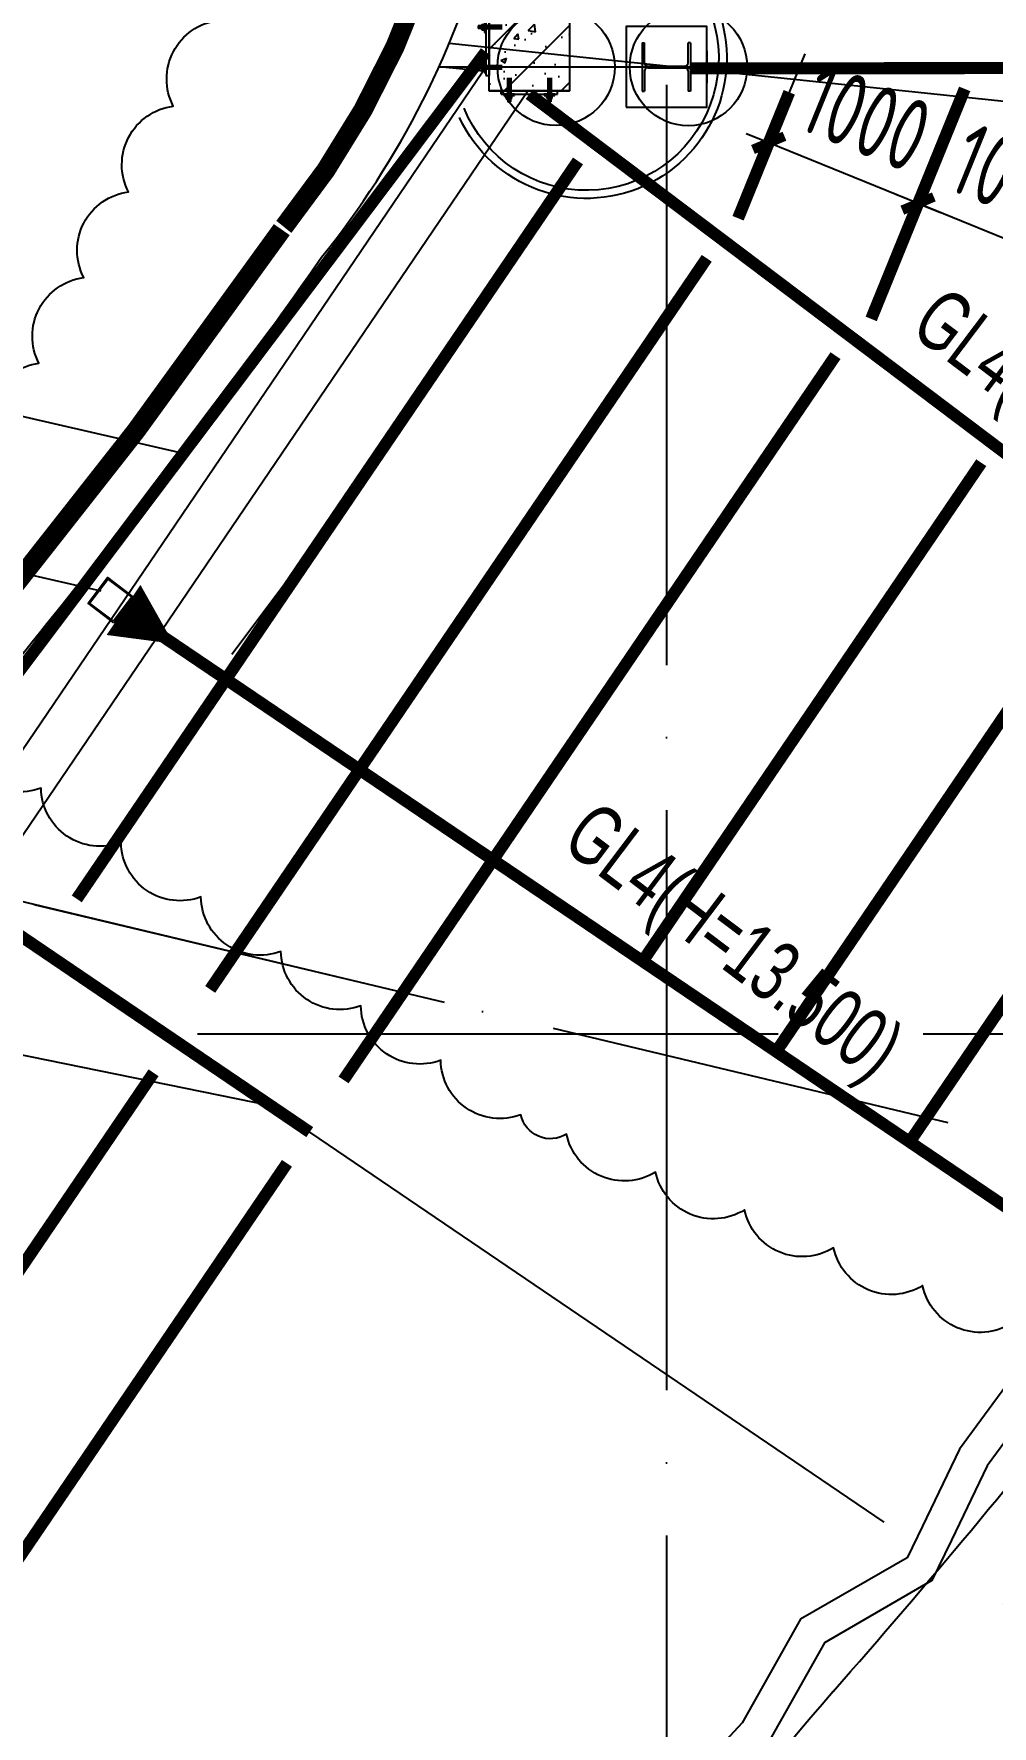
# Model space of a CAD drawing. Extents: x -803796 to -501762, y -1479216 to -846035.
# Drawn here: x -568490 to -562547, y -1372104 to -1361603 of the extents above; entities that cross this region are included whole.
import ezdxf
from ezdxf.enums import TextEntityAlignment as Align

# ---------------------------------------------------------------- set-up
doc = ezdxf.new("R2010")
doc.units = 0
doc.header["$LTSCALE"] = 1500
for name, pattern in [('5102-12$0$5102-12$0$5102-12$0$DASH', [0.35, 0.25, -0.1]), ('CENTER', [2, 1.25, -0.25, 0.25, -0.25]), ('XREF-GRID-01区$0$ACAD_ISO04W100', [30, 24, -3, 0, -3]), ('XREF-GRID-04区$0$ACAD_ISO04W100', [30, 24, -3, 0, -3])]:
    doc.linetypes.add(name, pattern=pattern)
doc.layers.get('0').update_dxf_attribs({"linetype": 'CONTINUOUS'})
doc.layers.get('Defpoints').update_dxf_attribs({"linetype": 'CONTINUOUS'})
for name, color, linetype in [('A-COL', 1, 'CONTINUOUS'), ('AR-INT DECO', 140, 'CONTINUOUS'), ('C18', 4, 'CENTER'), ('COLUMN', 1, 'CONTINUOUS'), ('DIM', 3, 'CONTINUOUS'), ('HATCH', 254, 'CONTINUOUS'), ('L18', 6, 'CONTINUOUS'), ('L25', 7, 'CONTINUOUS'), ('P-WALL-NEW', 4, 'CONTINUOUS'), ('P-WALL-ORIG', 6, 'CONTINUOUS'), ('STAIR', 2, 'CONTINUOUS'), ('STPM_RBEAM_SIG', 2, 'CONTINUOUS'), ('STPM_SBEAM_NUM', 7, 'CONTINUOUS'), ('STPM_SBEAM_THICK', 2, 'CONTINUOUS'), ('struc', 161, 'CONTINUOUS'), ('STXT_XG_THIN', 2, 'CONTINUOUS'), ('TEXT', 7, 'CONTINUOUS'), ('XREF-GRID-01区$0$A-DOTE', 14, 'XREF-GRID-01区$0$ACAD_ISO04W100'), ('XREF-GRID-04区$0$A-DOTE', 14, 'XREF-GRID-04区$0$ACAD_ISO04W100'), ('描图', 4, 'CONTINUOUS')]:
    doc.layers.add(name, color=color, linetype=linetype)
doc.styles.add('TSSD_Dimension', font='Tssdeng.shx', dxfattribs={"width": 0.7, "bigfont": 'hztxt.shx'})
doc.styles.add('TSSD_Label', font='tj03-romans1.shx', dxfattribs={"width": 0.7, "bigfont": 'hztxt.shx'})
doc.dimstyles.new('TSSD_150_150', dxfattribs={"dimtxt": 450, "dimasz": 150, "dimexe": 150, "dimexo": 375, "dimgap": 150, "dimtad": 1, "dimdec": 0, "dimzin": 0, "dimdsep": 46, "dimtxsty": 'TSSD_Dimension', "dimblk": 'ARCHTICK', "dimblk1": 'ARCHTICK', "dimblk2": 'ARCHTICK', "dimcen": 0, "dimdle": 150, "dimclrt": 7, "dimadec": 0, "dimazin": 0, "dimtfac": 1, "dimtdec": 0, "dimtix": 1, "dimtmove": 2, "dimatfit": 3, "dimfxl": 1, "dimtolj": 1, "dimtzin": 0, "dimarcsym": 0})

# ---------------------------------------------------------------- blocks, each defined once
blk = doc.blocks.new('_ArchTick')
at = {"color": 0, "linetype": 'ByBlock', "const_width": 0.4}
blk.add_lwpolyline([(-0.5, -0.5), (0.5, 0.5)], dxfattribs=at)
blk = doc.blocks.new('*D317')
at = {"layer": 'Defpoints', "color": 0, "transparency": 16777216}
for p in [(-562640.4926755313, -1361757.300322891), (-561714.102388422, -1362133.865106096), (-563005.9837490158, -1362656.448080735)]:
    blk.add_point(p, dxfattribs=at)
at = {"layer": 'DIM', "color": 0, "lineweight": -2, "transparency": 16777216}
for p, q in [((-562781.7044692329, -1362104.696680557), (-563062.4684664963, -1362795.406623801)), ((-561855.3141821236, -1362481.261463762), (-562136.0781793868, -1363171.971407005)), ((-563005.9837490158, -1362656.448080735), (-563144.9422920821, -1362599.963363254)), ((-562079.5934619062, -1363033.012863939), (-563005.9837490158, -1362656.448080735)), ((-562079.5934619062, -1363033.012863939), (-561940.6349188398, -1363089.49758142))]:
    blk.add_line(p, q, dxfattribs=at)
at = {"layer": 'DIM', "color": 0, "lineweight": -2, "transparency": 16777216, "xscale": 150, "yscale": 150, "zscale": 150}
for p, rotation in [((-563005.9837490158, -1362656.448080735), 337.8789409432356), ((-562079.5934619062, -1363033.012863939), 157.8789409432354)]:
    blk.add_blockref('_ArchTick', p, dxfattribs=dict(at, rotation=rotation))
at = {"layer": 'DIM', "color": 7, "transparency": 16777216, "insert": (-562401.5768117593, -1362497.334114671), "char_height": 450, "attachment_point": 5, "rotation": 337.8789409432355, "style": 'TSSD_Dimension'}
blk.add_mtext('\\A1;1000', dxfattribs=at)
blk = doc.blocks.new('*D318')
at = {"layer": 'Defpoints', "color": 0, "transparency": 16777216}
for p in [(-563566.8829626406, -1361380.735539688), (-562640.4926755313, -1361757.300322891), (-563932.3740361246, -1362279.883297531)]:
    blk.add_point(p, dxfattribs=at)
at = {"layer": 'DIM', "color": 0, "lineweight": -2, "transparency": 16777216}
for p, q in [((-563708.0947563422, -1361728.131897354), (-563988.858753605, -1362418.841840597)), ((-562781.7044692329, -1362104.696680557), (-563062.4684664963, -1362795.406623801)), ((-563932.3740361246, -1362279.883297531), (-564071.3325791907, -1362223.39858005)), ((-563005.9837490158, -1362656.448080735), (-563932.3740361246, -1362279.883297531)), ((-563005.9837490158, -1362656.448080735), (-562867.0252059493, -1362712.932798215))]:
    blk.add_line(p, q, dxfattribs=at)
at = {"layer": 'DIM', "color": 0, "lineweight": -2, "transparency": 16777216, "xscale": 150, "yscale": 150, "zscale": 150}
for p, rotation in [((-563932.3740361246, -1362279.883297531), 337.8789409432356), ((-563005.9837490158, -1362656.448080735), 157.8789409432354)]:
    blk.add_blockref('_ArchTick', p, dxfattribs=dict(at, rotation=rotation))
at = {"layer": 'DIM', "color": 7, "transparency": 16777216, "insert": (-563327.9670988685, -1362120.769331467), "char_height": 450, "attachment_point": 5, "rotation": 337.8789409432355, "style": 'TSSD_Dimension'}
blk.add_mtext('\\A1;1000', dxfattribs=at)
blk = doc.blocks.new('*D327')
at = {"layer": 'Defpoints', "color": 0, "transparency": 16777216}
for p in [(-562787.7511589971, -1371126.74650332), (-561182.2574738055, -1372216.764133701), (-565963.9283669298, -1375804.957486571)]:
    blk.add_point(p, dxfattribs=at)
at = {"layer": 'DIM', "color": 0, "lineweight": -2, "transparency": 16777216}
for p, q in [((-562477.4994239797, -1371337.385675647), (-561058.1567797986, -1372301.019802632)), ((-564442.6903506692, -1377019.075810959), (-561098.0018048746, -1372092.663439694)), ((-565653.6766319125, -1376015.596658898), (-564234.3339877314, -1376979.230785883))]:
    blk.add_line(p, q, dxfattribs=at)
at = {"layer": 'DIM', "color": 0, "lineweight": -2, "transparency": 16777216, "xscale": 150, "yscale": 150, "zscale": 150}
for p, rotation in [((-561182.2574738055, -1372216.764133701), 55.82624537779605), ((-564358.4346817383, -1376894.975116952), 235.8262453777961)]:
    blk.add_blockref('_ArchTick', p, dxfattribs=dict(at, rotation=rotation))
at = {"layer": 'DIM', "color": 7, "transparency": 16777216, "insert": (-563080.5978127895, -1374345.230452999), "char_height": 450, "attachment_point": 5, "rotation": 55.82624537779606, "style": 'TSSD_Dimension'}
blk.add_mtext('\\A1;5655', dxfattribs=at)
blk = doc.blocks.new('LMM12A')
at = {"layer": 'L18'}
for p, q in [((-1.137e-13, 7.794228634060116), (1.137e-13, -7.794228634059893)), ((9.750309073894412, 10.39230484541326), (1.049690926105427, 10.39230484541372)), ((9.750309073894412, 5.196152422706064), (1.049690926105199, 5.196152422706518)), ((10.79999999999972, 7.794228634059662), (10.79999999999995, -7.794228634060116)), ((9.750309073894412, -5.196152422706518), (1.049690926105199, -5.196152422706064)), ((9.750309073894412, -10.39230484541372), (1.049690926105427, -10.39230484541326))]:
    blk.add_line(p, q, dxfattribs=at)
for centre, radius, start, end in [((3.740077600500056, 7.794228634060116), 3.740077600499978, 135.9999999999981, 224.0000000000007), ((13.38577401283749, 2.274e-13), 13.38577401283753, 157.1584079486018, 202.8415920513991), ((7.059922399499781, 7.794228634059662), 3.740077600499978, 315.9999999999993, 44.00000000000188), ((-2.585774012837645, 0), 13.38577401283753, 337.1584079486009, 22.84159205139819), ((3.740077600500056, -7.794228634059662), 3.740077600499978, 135.9999999999993, 224.0000000000019), ((7.059922399499781, -7.794228634060116), 3.740077600499978, 315.9999999999981, 44.00000000000072)]:
    blk.add_arc(centre, radius, start, end, dxfattribs=at)
blk = doc.blocks.new('A$C24260A87')
for p, q in [((820.3720412729308, 3500.000267638592), (820.3720412729308, 0.0002676385920495)), ((1020.372041272931, 3500.000267638592), (820.3720412729308, 3500.000267638592)), ((1020.372041272931, 3500.000267638592), (1020.372041272931, 0.0002676385920495)), ((1060.372041271941, 3000.000267638592), (860.3720412719413, 3000.000267638592)), ((1020.372041272931, 0.0002676385920495), (820.3720412729308, 0.0002676385920495)), ((1060.372041271941, 500.000267638592), (860.3720412719413, 500.000267638592)), ((1020.372041272931, 1000.000267638592), (1020.372041272931, 0.0002676385920495))]:
    blk.add_line(p, q)
at = {"layer": 'C18'}
for p, q in [((0.0001994635094889, 3000.000267638359), (1445.172953673114, 3000.000267638359)), ((0.0001994635094889, 500.0002676383592), (1445.172953673114, 500.0002676383592))]:
    blk.add_line(p, q, dxfattribs=at)
at = {"layer": 'L18'}
for p, q in [((0.0001994635094889, 3105.000267643249), (1020.372041272814, 3105.000267643249)), ((0.0001994635094889, 3071.896059776657), (1020.372041272814, 3071.896059776657)), ((0.0001994635094889, 2928.104475500295), (1020.372041272814, 2928.104475500295)), ((0.0001994635094889, 2895.00026763347), (1020.372041272814, 2895.00026763347)), ((1266.210525840521, 3086.602808021009), (1488.40613960044, 3086.602808021009)), ((1266.210525840579, 2913.397727255942), (1488.40613960044, 2913.397727255942)), ((1283.705374609155, 3053.498600154184), (1488.40613960044, 3053.498600154184)), ((1283.705374609155, 2946.501935122768), (1488.40613960044, 2946.501935122768)), ((1488.40613960044, 3086.602808021009), (1488.40613960044, 2913.397727255942)), ((0.0001994635094889, 605.0002676432488), (1020.372041272814, 605.0002676432488)), ((0.0001994635094889, 571.8960597766562), (1020.372041272814, 571.8960597766562)), ((0.0001994635094889, 428.1044755002949), (1020.372041272814, 428.1044755002949)), ((0.0001994635094889, 395.0002676334698), (1020.372041272814, 395.0002676334698)), ((1266.210525840521, 586.602808021009), (1488.40613960044, 586.602808021009)), ((1266.210525840579, 413.3977272559421), (1488.40613960044, 413.3977272559421)), ((1283.705374609155, 553.4986001541837), (1488.40613960044, 553.4986001541837)), ((1283.705374609155, 446.5019351227674), (1488.40613960044, 446.5019351227674)), ((1488.40613960044, 586.602808021009), (1488.40613960044, 413.3977272559421))]:
    blk.add_line(p, q, dxfattribs=at)
at = {"layer": 'L25'}
for p, q in [((1020.372041272814, 2666.666934289504), (1020.372041272814, 3333.333600987215)), ((1020.372041272814, 3333.333600987215), (1103.705374607118, 3333.333600987215)), ((1103.705374607118, 3333.333600987215), (1103.705374607118, 2666.666934289504)), ((1103.705374607118, 2666.666934289504), (1020.372041272814, 2666.666934289504)), ((1020.372041272814, 166.6669342895038), (1020.372041272814, 833.3336009872147)), ((1020.372041272814, 833.3336009872147), (1103.705374607118, 833.3336009872147)), ((1103.705374607118, 166.6669342895038), (1020.372041272814, 166.6669342895038)), ((1103.705374607118, 833.3336009872147), (1103.705374607118, 166.6669342895038))]:
    blk.add_line(p, q, dxfattribs=at)
at = {"layer": 'L18', "extrusion": (0, 0, -1), "xscale": 16.66666666686069, "yscale": 16.66666666686069, "zscale": -16.66666666666666, "rotation": 180}
for p in [(-1103.705374607118, 3000.000267638359), (-1103.705374607118, 500.0002676383592)]:
    blk.add_blockref('LMM12A', p, dxfattribs=at)

msp = doc.modelspace()

# ---------------------------------------------------------------- hatches: boundary and pattern name
at = {"layer": 'HATCH'}
h = msp.add_hatch(dxfattribs=at)
h.set_pattern_fill('ARMORED', color=256, scale=50, style=0)
h.set_pattern_definition([(50, (-456399.1078004643, -1515119.740413778), (358.6300913003766, -31.37606749129755), [37.5, -412.5]), (355, (-456399.1078004643, -1515119.740413778), (-69.37566680649999, 376.0960668500059), [30, -330]), (100.4514, (-456369.2219604644, -1515122.355083777), (289.2546908570108, 344.7197710304769), [31.870095, -350.5710559999998]), (46.18419999999998, (-456399.1078004643, -1515019.740413778), (533.6205243128222, -82.75950716450905), [56.24999999999995, -618.7499999999992]), (96.6356, (-456354.6394279643, -1515026.637067277), (467.3313527743517, 487.0589354502206), [47.805144, -525.8564999999999]), (351.1842000000001, (-456399.1078004643, -1515019.740413778), (467.3309725668135, 487.0593004626623), [45, -495]), (21, (-456349.1078004644, -1515044.740413777), (298.4535260592309, -201.3094453326694), [37.5, -412.5]), (326, (-456349.1078004644, -1515044.740413777), (121.6576659607908, 362.5750225234265), [30, -330]), (71.45140000000002, (-456324.2366839644, -1515061.516216777), (420.1113142907447, 161.2652483549762), [31.87009499999998, -350.5710559999995]), (37.50000000000001, (-456399.1078004643, -1515119.740413778), (6.079927658645334, 166.4469269156557), [0, -326, 0, -335, 0, -331.25]), (7.499999999999999, (-456399.1078004643, -1515119.740413778), (131.5347687210743, 197.2058559411801), [0, -191, 0, -318.5, 0, -126.25]), (327.5, (-456510.6078004644, -1515119.740413778), (266.9112180862045, -11.2774358671899), [0, -125, 0, -390, 0, -517.4999999999999]), (317.5, (-456560.6078004644, -1515119.740413778), (291.5930846711932, 50.05249116615882), [0, -162.5, 0, -259, 0, -367.5]), (45, (-456399.1078004643, -1515119.740413778), (-176.7766952966368, 176.7766952966369), [])])
h.paths.add_polyline_path([(-565167.0487310115, -1361457.599660999), (-565167.0487310411, -1361957.599660999), (-565667.0487310411, -1361957.59966094), (-565667.0487310112, -1361457.599660939)])

# ---------------------------------------------------------------- linework, layer by layer
for points in [[(-568736.1427622074, -1364179.477225971, -0.52056705), (-568458.4262755207, -1363647.618642302, -0.52056705), (-568180.7097888341, -1363115.760058633, -0.52056705), (-567902.9933021475, -1362583.901474964, -0.52056705), (-567625.276815461, -1362052.042891295, -0.52056705), (-567347.5603287743, -1361520.184307626, -0.52056705), (-567069.8438420875, -1360988.325723957, -0.52056705), (-566792.127355401, -1360456.467140288, -0.52056705), (-566514.4108687143, -1359924.608556619, -0.52056705), (-566236.6943820276, -1359392.749972949, -0.52056705), (-565958.977895341, -1358860.891389281, -0.52056705), (-565749.810972441, -1358301.829222485, -0.52056705), (-565587.2592556485, -1357724.268022812, -0.52056705), (-565424.7075388557, -1357146.706823139, -0.52056705), (-565262.1558220631, -1356569.145623466, -0.52056705), (-565099.6041052705, -1355991.584423793, -0.52056705)], [(-562426.2692835544, -1369605.103966333, -0.52056705), (-562978.3577606604, -1369370.160753095, -0.52056705), (-563530.4462377663, -1369135.217539856, -0.52056705), (-564082.5347148723, -1368900.274326618, -0.52056705), (-564634.6231919782, -1368665.331113379, -0.52056705), (-565186.7116690843, -1368430.38790014, -0.52056705), (-565470.3358404861, -1368309.690626163, -0.52056705), (-565966.2092233828, -1367971.889518801, -0.52056705), (-566462.0826062796, -1367634.08841144, -0.52056705), (-566957.9559891761, -1367296.287304079, -0.52056705), (-567453.8293720729, -1366958.486196717, -0.52056705), (-567949.7027549697, -1366620.685089356, -0.52056705), (-568445.5761378664, -1366282.883981994, -0.52056705), (-568941.449520763, -1365945.082874633, -0.52056705)]]:
    msp.add_lwpolyline(points, format="xyb")
at = {"color": 30, "elevation": -3.102453450000017}
for points in [[(-565401.9895329626, -1360952.717217197, -2.352171044939845), (-565851.0423541537, -1362122.820367315)], [(-565430.7435489442, -1361021.050475589, -2.552318462077149), (-565822.0319377122, -1362064.463893988)]]:
    msp.add_lwpolyline(points, format="xyb", dxfattribs=at)
at = {"extrusion": (-0.0462725608887963, -0.0589302068291097, 0.9971890898078816)}
for points, elevation in [([(396416.3866563749, -1420566.27872372), (396216.4151742214, -1420569.656048931), (396213.0378490134, -1420369.684566778), (396413.0093311653, -1420366.307241567)], 106727.0029140936), ([(396409.6083627961, -1420559.725585157), (396222.9683127867, -1420562.877755351), (396219.8161425922, -1420376.237705343), (396406.4561926014, -1420373.085535147)], 106727.0029140937)]:
    msp.add_lwpolyline(points, close=True, dxfattribs=dict(at, elevation=elevation))
at = {"layer": 'A-COL', "elevation": -3.102453450000017}
for points in [[(-564817.0487611438, -1362058.588562789), (-564317.0487611438, -1362058.588562789), (-564317.0487611438, -1361558.58856279), (-564817.0487611438, -1361558.58856279)], [(-564817.0487611311, -1362058.588562694), (-564317.0487611311, -1362058.588562694), (-564317.0487611311, -1361558.588562694), (-564817.0487611311, -1361558.588562694)]]:
    msp.add_lwpolyline(points, close=True, dxfattribs=at)
at = {"layer": 'AR-INT DECO'}
msp.add_line((-563215.9990837334, -1370837.075267385, -3.102453450000017), (-568854.999103924, -1367008.58963373, -3.102453450000017), dxfattribs=at)
at = {"layer": 'AR-INT DECO', "linetype": '5102-12$0$5102-12$0$5102-12$0$DASH', "const_width": 120, "elevation": -3.102453450000017}
for points in [[(-566939.522227664, -1362801.110772339, 0.1056631897758315), (-565956.6264916175, -1360858.479411412)], [(-569809.446707012, -1366455.851948836, 0.029159991651902), (-566952.377615425, -1362818.261339664)]]:
    msp.add_lwpolyline(points, format="xyb", dxfattribs=at)
at = {"layer": 'AR-INT DECO'}
for centre in [(-565251.0084428508, -1361808.588561687, -3.102453450000017), (-564430.2861269028, -1361809.023853518, -3.102453450000017)]:
    msp.add_circle(centre, 364.319760661223, dxfattribs=at)
at = {"layer": 'COLUMN', "elevation": -3.102453450000017}
msp.add_lwpolyline([(-565167.0487310115, -1361457.599660999), (-565167.0487310411, -1361957.599660999), (-565667.0487310411, -1361957.59966094), (-565667.0487310112, -1361457.599660939), (-565167.0487310115, -1361457.599660999)], close=True, dxfattribs=at)
at = {"layer": 'HATCH'}
for p, q in [((-565667.048746055, -1361957.599693694, -3.102453450000017), (-565167.048746055, -1361957.599693754, -3.102453450000017)), ((-568489.7518053236, -1367004.703330498, -3.102453450000017), (-565946.2149422658, -1367611.773800764, -3.102453450000017))]:
    msp.add_line(p, q, dxfattribs=at)
at = {"layer": 'P-WALL-NEW'}
for centre, radius, start, end in [((-570993.0404207993, -1359530.219448323, -3.102453450000017), 5508.621679062558, 321.0990200631365, 345.2257159476104), ((-599540.8794775968, -1340163.115214439, -3.102453450000017), 39989.62206391113, 318.5123396041698, 325.1934241887862)]:
    msp.add_arc(centre, radius, start, end, dxfattribs=at)
at = {"layer": 'P-WALL-ORIG', "color": 4}
msp.add_line((-564317.048761129, -1361708.588562462, -3.102453450000017), (-564317.048761129, -1361908.588562611, -3.102453450000017), dxfattribs=at)
for centre, radius, start, end in [((-599540.8800675599, -1340163.115965639, -3.102453450000017), 47989.62200836644, 318.6182193358649, 324.9124294869258), ((-497168.2094636044, -1428063.339798888, -3.102453450000017), 86948.32909332513, 139.7533107098069, 141.9949460945519)]:
    msp.add_arc(centre, radius, start, end, dxfattribs=at)
at = {"layer": 'STAIR', "color": 6, "elevation": -3.102453450000017}
for points in [[(-562025.6699642092, -1369401.827664233), (-562512.9404388292, -1370063.635875749), (-562749.2397310515, -1370384.576339237), (-562979.3055751622, -1370862.743709878), (-563073.5186224561, -1371058.555501407), (-563734.3729387494, -1371439.878436796), (-564097.1028022487, -1372083.605095877), (-565000.2211659392, -1373058.588562683), (-565497.7149083606, -1373877.975640294), (-566608.1080901064, -1375106.234580477), (-567542.0858995522, -1376486.135247175), (-568295.6173558382, -1377599.436386015), (-568933.7815355976, -1378772.472195957), (-570124.8886380419, -1380029.849564162), (-571190.2465965142, -1381671.362886984), (-571311.2063955199, -1382080.875497007), (-571631.1184041994, -1382831.62382517), (-571964.9413024513, -1383109.679364066), (-571992.7407733016, -1383281.270176279)], [(-561864.6149148815, -1369520.407894819), (-562351.8853895015, -1370182.216106335), (-562577.1122566038, -1370488.118059905), (-562799.0812510218, -1370949.456990224), (-562920.0704649207, -1371200.920194202), (-563587.0035923617, -1371585.750695561), (-563934.4018430463, -1372202.268765305), (-564839.7569773886, -1373179.66699245), (-565336.6161712799, -1373998.008949647), (-566450.3417553077, -1375229.954019178), (-567376.4579434168, -1376598.239574238), (-568124.5610496897, -1377703.520625527), (-568770.597159336, -1378891.026153364), (-569967.0958773047, -1380154.095113302), (-571006.6677271271, -1381755.87696319), (-571122.6774336365, -1382148.630903682), (-571466.0420814368, -1382954.41633309), (-571779.475789764, -1383215.488833309), (-571795.3149411471, -1383313.255185239)]]:
    msp.add_lwpolyline(points, dxfattribs=at)
at = {"layer": 'STPM_RBEAM_SIG', "elevation": -2.984363554183801}
msp.add_lwpolyline([(-567934.0769443751, -1365177.87840003, 375, 0, 0), (-567623.3843741876, -1365387.866796924, 375, 0, 0)], format="xyseb", dxfattribs=at)
at = {"layer": 'STPM_SBEAM_THICK', "const_width": 75}
for points, elevation in [([(-569344.8325529718, -1366572.876163995), (-565687.2457623174, -1361715.115980817)], -3.102453450000017), ([(-564417.0487611309, -1361818.011096635), (-555767.0487460853, -1361808.588562698)], -3.102453450000017), ([(-559649.8351225733, -1366330.095226548), (-565417.0486880718, -1361977.599649587)], -6.211233144401898), ([(-564122.4983675375, -1362747.609813178), (-563804.8373124143, -1361966.129098082)], -3.102453450000017), ([(-563296.8656128544, -1363372.04907524), (-562716.8011303628, -1361945.027414039)], -3.102453450000017), ([(-565115.3471645481, -1362392.071139755), (-568223.9359353103, -1366970.730697373)], -3.102453450000017), ([(-564316.7297500394, -1362996.07826781), (-567396.5979752642, -1367532.435156912)], -3.102453450000017), ([(-563518.1123355302, -1363600.085395868), (-566569.2600152176, -1368094.13961645)], -3.102453450000017), ([(-562614.1574492115, -1364264.532116707), (-564714.2662278739, -1367357.795279045)], -3.102453450000017), ([(-561815.5400347025, -1364868.539244763), (-563886.3395782147, -1367918.632654026)], -3.102453450000017), ([(-561765.4713414017, -1369353.698317197), (-567934.0769443753, -1365177.87840003)], -3.197347116445598), ([(-561016.9226201936, -1365472.546372819), (-563058.4129285561, -1368479.470029008)], -3.102453450000017), ([(-568854.9991239065, -1367008.589663111), (-566779.1364671885, -1368417.954841524)], -3.102453450000017), ([(-567747.7876369593, -1368049.704568081), (-570624.8391252956, -1372287.331387992)], -3.102453450000017), ([(-566920.449679841, -1368611.409031933), (-569797.5011681775, -1372849.035851844)], -3.102453450000017)]:
    msp.add_lwpolyline(points, dxfattribs=dict(at, elevation=elevation))
at = {"layer": 'struc', "linetype": 'ByBlock'}
for p, q in [((-568954.4756021472, -1366621.020480967, -3.102453450000017), (-565704.281689373, -1361833.789890832, -3.102453450000017)), ((-565976.2972876069, -1361805.565826043, -3.102453450000017), (-565704.281689492, -1361833.789891011, -3.102453450000017)), ((-568711.576711309, -1366797.341899521, -3.102453450000017), (-565425.7310711566, -1361957.59966097, -3.102453450000017))]:
    msp.add_line(p, q, dxfattribs=at)
at = {"layer": 'STXT_XG_THIN'}
for p, q in [((-564717.0487611309, -1361658.588562694, -3.102453450000017), (-564717.0487611309, -1361958.588562694, -3.102453450000017)), ((-564717.0487611309, -1361658.588562694, -3.102453450000017), (-564702.0487611311, -1361658.588562694, -3.102453450000017)), ((-564702.0487611311, -1361783.588562694, -3.102453450000017), (-564702.0487611311, -1361658.588562694, -3.102453450000017)), ((-564417.0487611309, -1361658.588562694, -3.102453450000017), (-564432.0487611311, -1361658.588562694, -3.102453450000017)), ((-564432.0487611311, -1361783.588562694, -3.102453450000017), (-564432.0487611311, -1361658.588562694, -3.102453450000017)), ((-564417.0487611309, -1361658.588562694, -3.102453450000017), (-564417.0487611309, -1361958.588562694, -3.102453450000017)), ((-564702.0487611311, -1361833.588562694, -3.102453450000017), (-564702.0487611311, -1361958.588562694, -3.102453450000017)), ((-564682.0487611309, -1361803.588562694, -3.102453450000017), (-564452.0487611309, -1361803.588562694, -3.102453450000017)), ((-564682.0487611309, -1361813.588562693, -3.102453450000017), (-564452.0487611309, -1361813.588562693, -3.102453450000017)), ((-564432.0487611311, -1361833.588562694, -3.102453450000017), (-564432.0487611311, -1361958.588562694, -3.102453450000017)), ((-564717.0487611309, -1361958.588562694, -3.102453450000017), (-564702.0487611311, -1361958.588562694, -3.102453450000017)), ((-564417.0487611309, -1361958.588562694, -3.102453450000017), (-564432.0487611311, -1361958.588562694, -3.102453450000017))]:
    msp.add_line(p, q, dxfattribs=at)
for centre, start, end in [((-564682.0487611309, -1361783.588562694, -3.102453450000017), 180, 270), ((-564682.0487611309, -1361833.588562694, -3.102453450000017), 90, 180), ((-564452.0487611309, -1361783.588562694, -3.102453450000017), 270, 0), ((-564452.0487611309, -1361833.588562694, -3.102453450000017), 0, 90)]:
    msp.add_arc(centre, 20, start, end, dxfattribs=at)
at = {"layer": 'TEXT'}
for p, q in [((-567563.2234720703, -1364206.663097691, -3.102453450000017), (-569099.0244557465, -1363853.807465216, -3.102453450000017)), ((-568073.5279264873, -1365061.603731762, -3.237413331524294), (-569609.3289101635, -1364708.748099287, -3.237413331524294)), ((-567020.4654454269, -1368254.109387987, -3.102453450000017), (-571083.9426646314, -1367426.57884811, -3.102453450000017))]:
    msp.add_line(p, q, dxfattribs=at)
at = {"layer": 'XREF-GRID-01区$0$A-DOTE', "ltscale": 0.1}
for p, q in [((-564567.0487460865, -1348419.60707945, -3.102453450000017), (-564567.0487460865, -1379308.588562669, -3.102453450000017)), ((-564567.0487310411, -1348419.60707945, -3.102453450000017), (-564567.0487310411, -1379308.588529891, -3.102453450000017)), ((-565977.6693347073, -1361808.588529888, -3.102453450000017), (-552550.1808555843, -1361808.588529862, -3.102453450000017)), ((-565977.669349599, -1361808.588562669, -3.102453450000017), (-551182.4768488389, -1361808.588562673, -3.102453450000017)), ((-567474.4675864847, -1367808.58852989, -3.102453450000017), (-552550.1808555843, -1367808.58852989, -3.102453450000017)), ((-567474.4676015304, -1367808.588562669, -3.102453450000017), (-552550.1808555843, -1367808.588562672, -3.102453450000017))]:
    msp.add_line(p, q, dxfattribs=at)
at = {"layer": 'XREF-GRID-04区$0$A-DOTE', "ltscale": 0.1}
for p, q in [((-565913.3322404397, -1361661.293732675, -3.102453450000017), (-557600.6039844437, -1362531.950180875, -3.102453450000017)), ((-569647.2734436903, -1366728.435544473, -3.102453450000017), (-562820.9411488057, -1368357.688423261, -3.102453450000017))]:
    msp.add_line(p, q, dxfattribs=at)
at = {"layer": '描图', "color": 30}
msp.add_line((-566721.0671265451, -1364733.210594482, -3.102453450000017), (-567261.4919422537, -1365454.783925094, -3.102453450000017), dxfattribs=at)

# ---------------------------------------------------------------- block references
at = {"xscale": -0.1, "yscale": 0.1, "zscale": 0.1}
msp.add_blockref('A$C24260A87', (-565585.20855819, -1361862.123657266, -3.102453450000017), dxfattribs=at)
at = {"xscale": -0.1, "yscale": 0.1, "zscale": 0.1, "rotation": 90.00003966682526}
msp.add_blockref('A$C24260A87', (-565242.0487319501, -1361875.562324304, -3.102453450000017), dxfattribs=at)

# ---------------------------------------------------------------- texts
at = {"layer": 'STPM_SBEAM_NUM', "style": 'TSSD_Label', "width": 0.7}
for p in [(-562165.11807959, -1364275.217182437, -6.211233144401898), (-564326.4877528836, -1367465.902454338, -3.197347116445598)]:
    msp.add_text('GL4(H=13.500)', height=375, rotation=322.958274864969, dxfattribs=at).set_placement(p, align=Align.BOTTOM_CENTER)

# ---------------------------------------------------------------- dimensions: what is measured, and where the dimension line sits
at = {"layer": 'DIM'}
for base, p1, p2, picture, middle in [((-563932.3740361246, -1362279.883297531, -3.102453450000017), (-562640.4926755313, -1361757.30032289, -3.102453450000017), (-563566.8829626405, -1361380.735539688, -3.102453450000017), '*D318', (-563327.9670988685, -1362120.769331467, -3.102453450000017)), ((-563005.9837490158, -1362656.448080735, -3.102453450000017), (-561714.102388422, -1362133.865106096, -3.102453450000017), (-562640.4926755313, -1361757.30032289, -3.102453450000017), '*D317', (-562401.5768117593, -1362497.334114671, -3.102453450000017))]:
    dim = msp.add_linear_dim(base=base, p1=p1, p2=p2, angle=337.8789409432356, dimstyle='TSSD_150_150', dxfattribs=at)
    dim.commit()
    dim.dimension.update_dxf_attribs({"geometry": picture, "text_midpoint": middle})
dim = msp.add_aligned_dim(p1=(-565963.9283669298, -1375804.957486571, -3.102453450000017), p2=(-562787.7511589968, -1371126.74650332, -3.102453450000017), distance=-1940.5536343350332, dimstyle='TSSD_150_150', dxfattribs=at)
dim.commit()
dim.dimension.update_dxf_attribs({"geometry": '*D327', "text_midpoint": (-563080.5978127895, -1374345.230452999, -3.102453450000017)})

doc.saveas('drawing.dxf')
